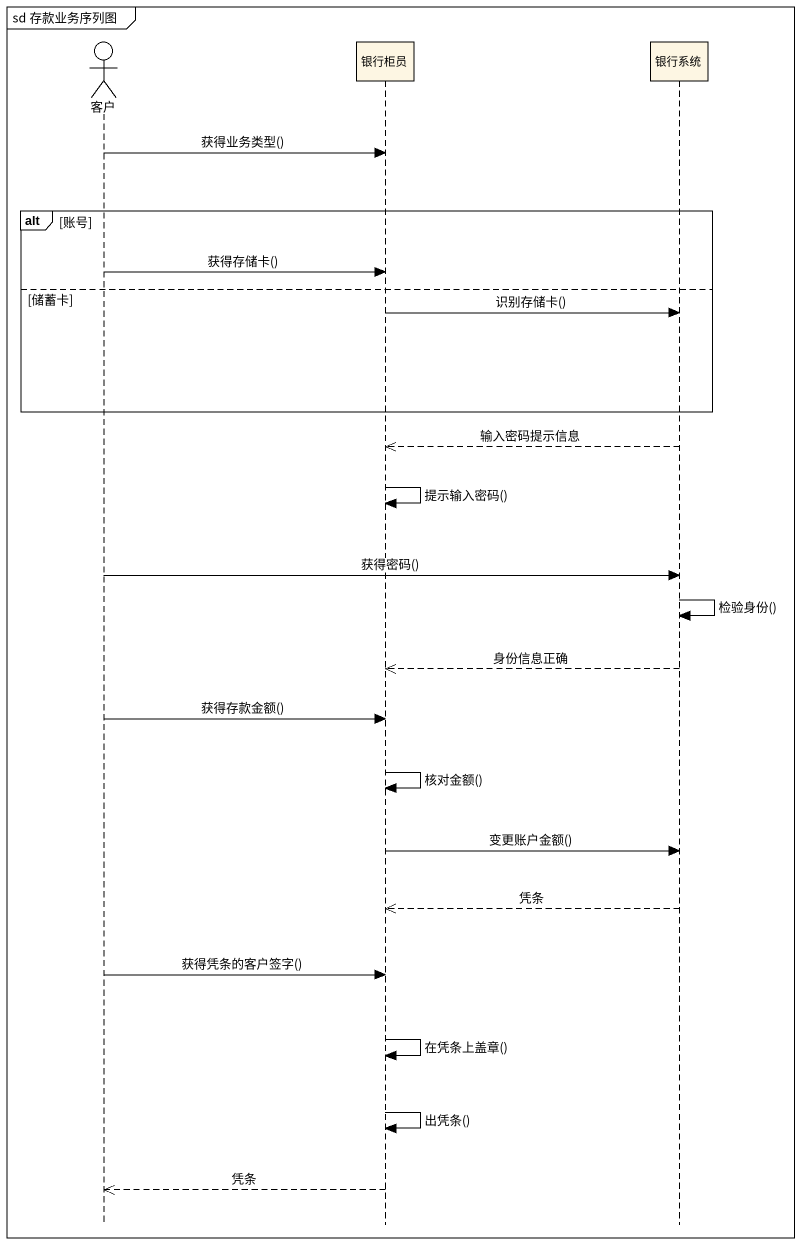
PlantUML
@startuml
mainframe sd 存款业务序列图
hide footbox
actor 客户
participant 银行柜员
participant 银行系统

客户 -> 银行柜员 : 获得业务类型()
alt 账号
  客户 -> 银行柜员 : 获得存储卡()
else 储蓄卡
  银行柜员 -> 银行系统 : 识别存储卡()
end
银行系统 -->> 银行柜员 : 输入密码提示信息
银行柜员 -> 银行柜员 : 提示输入密码()
客户 -> 银行系统 : 获得密码()
银行系统 -> 银行系统 : 检验身份()
银行系统 -->> 银行柜员 : 身份信息正确
客户 -> 银行柜员 : 获得存款金额()
银行柜员 -> 银行柜员 : 核对金额()
银行柜员 -> 银行系统 : 变更账户金额()
银行系统 -->> 银行柜员 : 凭条
客户 -> 银行柜员 : 获得凭条的客户签字()
银行柜员 -> 银行柜员 : 在凭条上盖章()
银行柜员 -> 银行柜员 : 出凭条()
银行柜员 -->> 客户 : 凭条
@enduml
